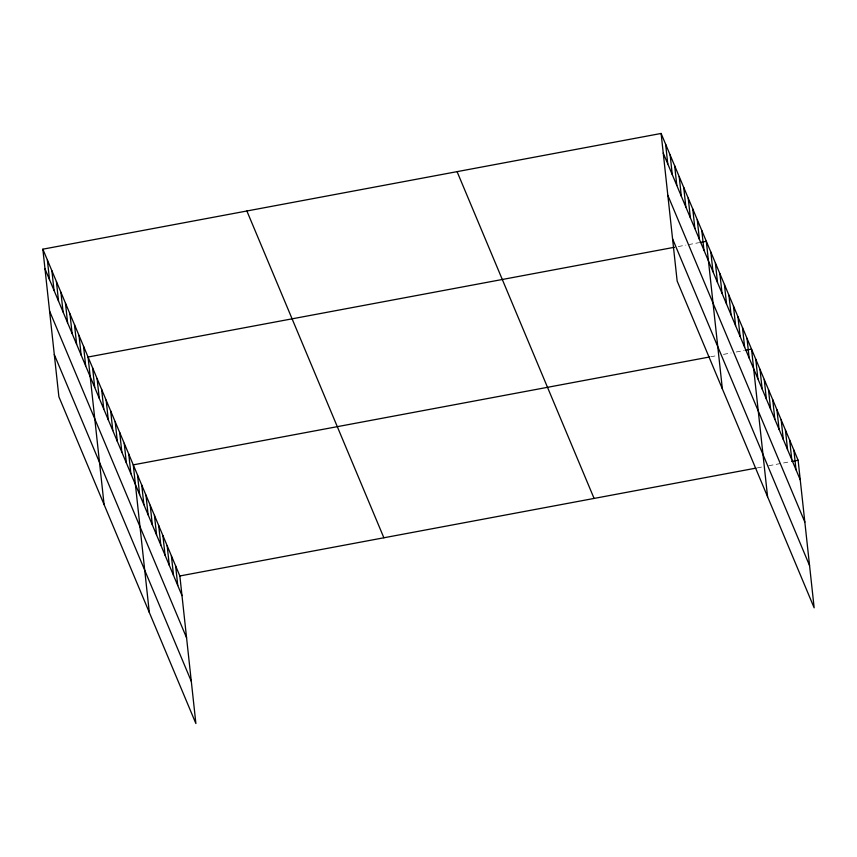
<?xml version="1.0" encoding="UTF-8"?>
<svg xmlns="http://www.w3.org/2000/svg" width="857" height="857" viewBox="0 0 857 857"><rect width="100%" height="100%" fill="white"/><g stroke="black" fill="none" stroke-linecap="round" stroke-linejoin="round"><path stroke-width="0.64" stroke-dasharray="4.29 3.21" d="M678.273 246.548L685.921 245.113M688.471 244.641L698.669 242.724M710.732 356.769L717.105 355.58M723.479 354.38L731.128 352.955M736.238 351.991L743.887 350.567M757.309 467.879L762.409 466.915M768.793 465.726L790.465 461.666"/><path stroke-width="1.29" d="M42.85 249.183L179.852 575.968L195.889 723.544L58.887 396.759L42.85 249.183L661.111 133.456L798.113 460.241L814.15 607.817L677.148 281.032L661.111 133.456M674.448 247.266L88.067 357.026L104.093 504.602M699.944 242.488L706.318 241.299L722.355 388.874M709.457 357.005L133.274 464.858L149.311 612.434M745.162 350.32L751.535 349.131L767.572 496.706M179.852 575.968L756.035 468.115M791.739 461.43L798.113 460.241M663.243 153.092L800.256 479.866M667.828 195.31L804.841 522.084M672.552 238.814L809.565 565.588M457.081 171.646L594.094 498.431M246.88 210.993L383.882 537.778M44.982 268.819L181.995 595.594M49.567 311.037L186.58 637.822M54.291 354.541L191.304 681.326M793.882 450.139L796.014 469.765M789.651 440.037L791.782 459.663M785.419 429.935L787.551 449.561M781.177 419.834L783.309 439.47M776.945 409.732L779.077 429.368M772.714 399.63L774.846 419.266M768.472 389.539L770.604 409.164M764.24 379.437L766.372 399.062M760.009 369.335L762.141 388.96M755.767 359.233L757.899 378.858M747.015 338.344L749.147 357.98M742.494 327.567L744.626 347.192M737.973 316.779L740.105 336.415M733.453 305.992L735.585 325.628M728.932 295.215L731.064 314.84M724.411 284.428L726.543 304.064M719.891 273.651L722.023 293.276M715.37 262.863L717.502 282.489M710.849 252.076L712.981 271.712M701.797 230.512L703.94 250.137M697.277 219.724L699.408 239.36M692.756 208.947L694.888 228.573M688.235 198.16L690.367 217.796M683.715 187.372L685.846 207.008M679.194 176.596L681.326 196.221M674.673 165.808L676.805 185.444M670.153 155.021L672.284 174.657M665.632 144.244L667.764 163.869M175.621 565.866L177.753 585.492M171.389 555.764L173.521 575.401M167.158 545.663L169.29 565.299M162.916 535.561L165.047 555.197M158.684 525.459L160.816 545.095M154.453 515.368L156.585 534.993M150.211 505.266L152.342 524.891M145.979 495.164L148.111 514.789M141.748 485.062L143.88 504.698M137.506 474.96L139.637 494.596M128.754 454.081L130.885 473.707M124.233 443.294L126.365 462.93M119.712 432.506L121.844 452.142M115.192 421.73L117.323 441.355M110.671 410.942L112.803 430.578M106.15 400.155L108.282 419.791M101.629 389.378L103.761 409.003M97.109 378.59L99.241 398.226M92.588 367.803L94.72 387.439M83.536 346.239L85.679 365.875M79.015 335.462L81.147 355.087M74.495 324.674L76.627 344.3M69.974 313.887L72.106 333.523M65.453 303.11L67.585 322.735M60.933 292.323L63.064 311.948M56.412 281.535L58.544 301.171M51.891 270.758L54.023 290.384M47.371 259.971L49.502 279.607"/></g></svg>
